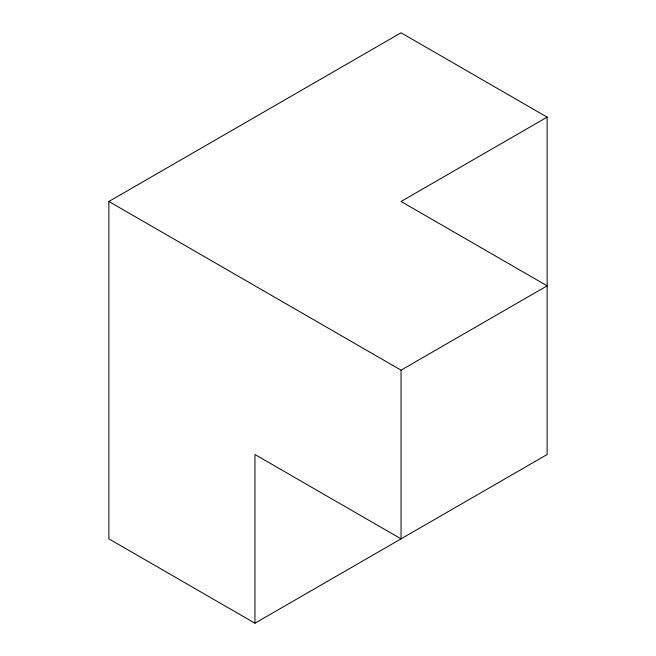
<?xml version="1.0" encoding="UTF-8"?>
<svg xmlns="http://www.w3.org/2000/svg" width="656" height="656" viewBox="0 0 656 656"><rect width="100%" height="100%" fill="white"/><g stroke="black" fill="none" stroke-linecap="round" stroke-linejoin="round"><path stroke-width="0.98" d="M108.871 201.482L401.046 32.8L547.129 117.145L547.129 454.518L254.954 623.2L108.871 538.855L108.871 201.482L401.046 370.173L547.129 285.827L401.046 201.482L547.129 117.145M401.046 370.173L401.046 538.855L254.954 454.518L254.954 623.2"/></g></svg>
